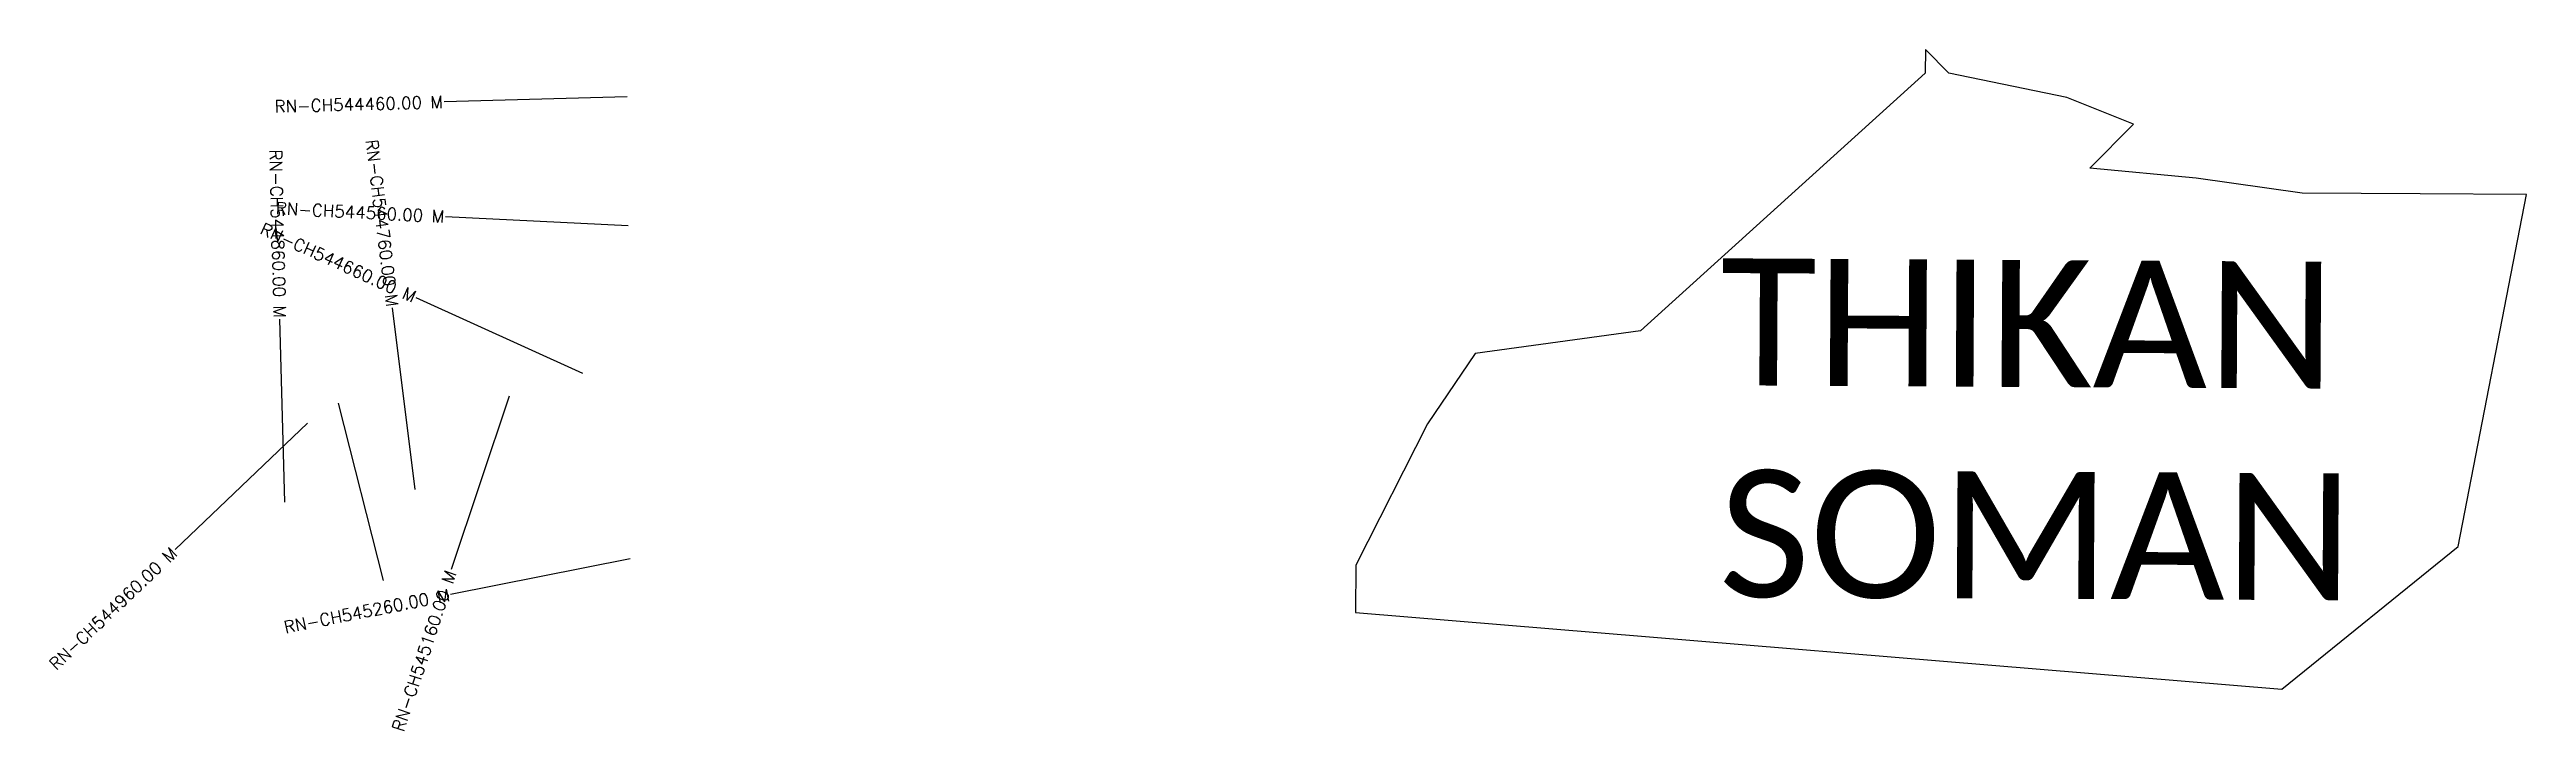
# Model space of a CAD drawing. Header units: metres. Extents: x 317751 to 319780, y 1863754 to 1864313.
import ezdxf
from ezdxf.enums import TextEntityAlignment as Align

# ---------------------------------------------------------------- set-up
doc = ezdxf.new("R2010")
doc.units = ezdxf.units.M
for name, color, linetype in [('CS', 134, 'Continuous'), ('CSMark', 6, 'Continuous'), ('VILLAGE BOUNDRY', 10, 'Continuous'), ('VILLAGE NAME', 250, 'Continuous')]:
    doc.layers.add(name, color=color, linetype=linetype)
doc.styles.get("Standard").update_dxf_attribs({"font": 'simplex.shx'})

msp = doc.modelspace()

# ---------------------------------------------------------------- linework, layer by layer
at = {"layer": 'CS'}
for p, q in [((318223.8, 1864273.7), (318073.9, 1864269.6)), ((318224.7, 1864167.9), (318074.9, 1864175.5)), ((318050.1, 1863951.9), (318031.6, 1864100.7)), ((318187.5, 1864046.9), (318050.9, 1864108.9)), ((317943.3, 1863941.5), (317939.4, 1864091.5)), ((317987.1, 1864022.7), (318024, 1863877.3)), ((318127.1, 1864028.5), (318079.7, 1863886.2)), ((317962, 1864006.3), (317853.5, 1863902.7)), ((318226.3, 1863895.1), (318079.2, 1863865.9))]:
    msp.add_line(p, q, dxfattribs=at)
at = {"layer": 'VILLAGE BOUNDRY'}
msp.add_lwpolyline([(319779.6, 1864193.8), (319692.6, 1864194.3), (319595.9, 1864194.8), (319509, 1864207), (319422, 1864215.2), (319457.8, 1864251.3), (319403, 1864273.3), (319306.4, 1864293.1), (319287.2, 1864312.6), (319287.1, 1864293.3), (319053.9, 1864081.9), (318918.4, 1864063.3), (318879.4, 1864005.6), (318820.7, 1863889.8), (318820.5, 1863851.2), (319579.2, 1863788.2), (319723.6, 1863905.1)], close=True, dxfattribs=at)

# ---------------------------------------------------------------- texts
at = {"layer": 'CSMark'}
for s, rotation, p in [('RN-CH544460.00 M', 1.5492, (318072.9, 1864269.6)), ('RN-CH544860.00 M', 271.4812, (317939.4, 1864092.5)), ('RN-CH544760.00 M', 277.0785, (318031.5, 1864101.7)), ('RN-CH544560.00 M', 357.1042, (318073.9, 1864175.6)), ('RN-CH544660.00 M', 335.5859, (318050, 1864109.3)), ('RN-CH544960.00 M', 43.6503, (317852.7, 1863902)), ('RN-CH545160.00 M', 71.5742, (318079.4, 1863885.2)), ('RN-CH545260.00 M', 11.237, (318078.2, 1863865.7))]:
    msp.add_text(s, height=10, rotation=rotation, dxfattribs=at).set_placement(p, align=Align.MIDDLE_RIGHT)
at = {"layer": 'VILLAGE NAME', "insert": (319119.5, 1864141.4), "char_height": 104.042, "attachment_point": 1, "rotation": 359.6762}
msp.add_mtext_dynamic_manual_height_columns('{\\fCalibri|b0|i0|c0|p34;THIKAN SOMAN}', width=600.586, gutter_width=520.2, heights=[0], dxfattribs=at)

doc.saveas('drawing.dxf')
